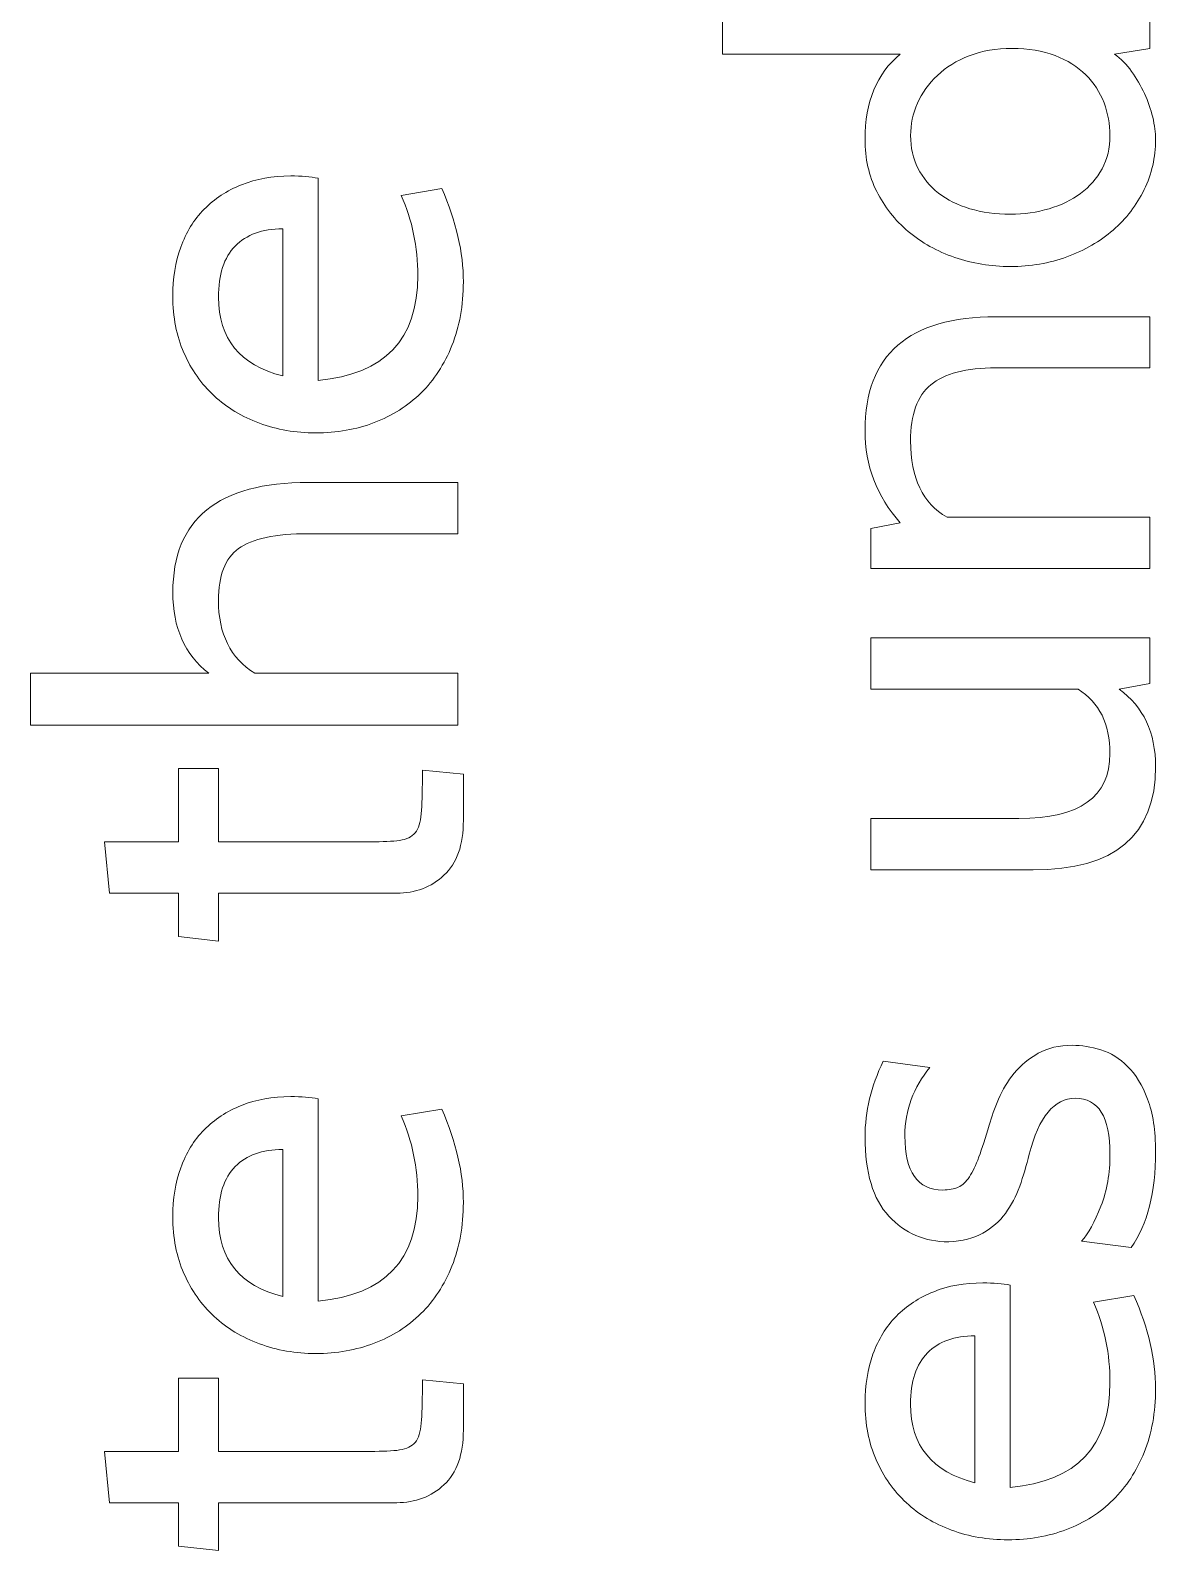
# Model space of a CAD drawing. Header units: centimetres. Extents: x -24 to 24.1, y -20.7 to 0.5.
# Drawn here: x 4.7838 to 4.9933, y -19.0083 to -18.7253 of the extents above; entities that cross this region are included whole.
import ezdxf

# ---------------------------------------------------------------- set-up
doc = ezdxf.new("R2010")
doc.units = ezdxf.units.CM
doc.header["$MEASUREMENT"] = 0
doc.layers.add('Layer 1', color=7, linetype='Continuous')

msp = doc.modelspace()

# ---------------------------------------------------------------- linework, layer by layer
at = {"layer": 'Layer 1', "color": 250, "lineweight": 9}
for points, knots in [([(4.99222, -18.720115), (4.99222, -18.720115), (4.99222, -18.728605), (4.99222, -18.728605), (4.99222, -18.728605), (4.99222, -18.728605), (4.98564, -18.729665), (4.98564, -18.729665), (4.98564, -18.729665), (4.98684, -18.730505), (4.9879, -18.731585), (4.98882, -18.732895), (4.98882, -18.732895), (4.98974, -18.734205), (4.99054, -18.735585), (4.99121, -18.737035), (4.99121, -18.737035), (4.99188, -18.738485), (4.99239, -18.739945), (4.99275, -18.741435), (4.99275, -18.741435), (4.9931, -18.742915), (4.99328, -18.744295), (4.99328, -18.745565), (4.99328, -18.745565), (4.99328, -18.748895), (4.99257, -18.752005), (4.99115, -18.754905), (4.99115, -18.754905), (4.98974, -18.757805), (4.98781, -18.760315), (4.98537, -18.762435), (4.98537, -18.762435), (4.98294, -18.764555), (4.98007, -18.766215), (4.97678, -18.767415), (4.97678, -18.767415), (4.9735, -18.768615), (4.96998, -18.769215), (4.96623, -18.769215), (4.96623, -18.769215), (4.96263, -18.769215), (4.95918, -18.768655), (4.95589, -18.767525), (4.95589, -18.767525), (4.9526, -18.766395), (4.94972, -18.764785), (4.94725, -18.762695), (4.94725, -18.762695), (4.94477, -18.760615), (4.94281, -18.758115), (4.94136, -18.755225), (4.94136, -18.755225), (4.93991, -18.752325), (4.93919, -18.749105), (4.93919, -18.745565), (4.93919, -18.745565), (4.93919, -18.738565), (4.94138, -18.733265), (4.94576, -18.729665), (4.94576, -18.729665), (4.94576, -18.729665), (4.91267, -18.729665), (4.91267, -18.729665), (4.91267, -18.729665), (4.91267, -18.729665), (4.91267, -18.720115), (4.91267, -18.720115), (4.91267, -18.720115), (4.91267, -18.720115), (4.99222, -18.720115), (4.99222, -18.720115)], [0, 0, 0, 0, 0.0526316, 0.0526316, 0.0526316, 0.0526316, 0.1052632, 0.1052632, 0.1052632, 0.1052632, 0.1578947, 0.1578947, 0.1578947, 0.1578947, 0.2105263, 0.2105263, 0.2105263, 0.2105263, 0.2631579, 0.2631579, 0.2631579, 0.2631579, 0.3157895, 0.3157895, 0.3157895, 0.3157895, 0.3684211, 0.3684211, 0.3684211, 0.3684211, 0.4210526, 0.4210526, 0.4210526, 0.4210526, 0.4736842, 0.4736842, 0.4736842, 0.4736842, 0.5263158, 0.5263158, 0.5263158, 0.5263158, 0.5789474, 0.5789474, 0.5789474, 0.5789474, 0.6315789, 0.6315789, 0.6315789, 0.6315789, 0.6842105, 0.6842105, 0.6842105, 0.6842105, 0.7368421, 0.7368421, 0.7368421, 0.7368421, 0.7894737, 0.7894737, 0.7894737, 0.7894737, 0.8421053, 0.8421053, 0.8421053, 0.8421053, 0.8947368, 0.8947368, 0.8947368, 0.8947368, 1, 1, 1, 1]), ([(4.94767, -18.744825), (4.94767, -18.747085), (4.94813, -18.749125), (4.94905, -18.750925), (4.94905, -18.750925), (4.94997, -18.752725), (4.95124, -18.754265), (4.95287, -18.755535), (4.95287, -18.755535), (4.9545, -18.756815), (4.95644, -18.757785), (4.9587, -18.758455), (4.9587, -18.758455), (4.96096, -18.759125), (4.96347, -18.759465), (4.96623, -18.759465), (4.96623, -18.759465), (4.96878, -18.759465), (4.97118, -18.759125), (4.97344, -18.758455), (4.97344, -18.758455), (4.97571, -18.757785), (4.97767, -18.756825), (4.97933, -18.755595), (4.97933, -18.755595), (4.98099, -18.754355), (4.98232, -18.752835), (4.98331, -18.751035), (4.98331, -18.751035), (4.9843, -18.749225), (4.98479, -18.747165), (4.98479, -18.744825), (4.98479, -18.744825), (4.98479, -18.742705), (4.98442, -18.740675), (4.98368, -18.738725), (4.98368, -18.738725), (4.98294, -18.736785), (4.9818, -18.735055), (4.98028, -18.733535), (4.98028, -18.733535), (4.97876, -18.732015), (4.97685, -18.730815), (4.97456, -18.729925), (4.97456, -18.729925), (4.97226, -18.729045), (4.96959, -18.728605), (4.96655, -18.728605), (4.96655, -18.728605), (4.96358, -18.728605), (4.96093, -18.729065), (4.9586, -18.729975), (4.9586, -18.729975), (4.95626, -18.730895), (4.95428, -18.732115), (4.95266, -18.733635), (4.95266, -18.733635), (4.95103, -18.735155), (4.94979, -18.736895), (4.94895, -18.738835), (4.94895, -18.738835), (4.9481, -18.740775), (4.94767, -18.742775), (4.94767, -18.744825)], [0, 0, 0, 0, 0.0588235, 0.0588235, 0.0588235, 0.0588235, 0.1176471, 0.1176471, 0.1176471, 0.1176471, 0.1764706, 0.1764706, 0.1764706, 0.1764706, 0.2352941, 0.2352941, 0.2352941, 0.2352941, 0.2941176, 0.2941176, 0.2941176, 0.2941176, 0.3529412, 0.3529412, 0.3529412, 0.3529412, 0.4117647, 0.4117647, 0.4117647, 0.4117647, 0.4705882, 0.4705882, 0.4705882, 0.4705882, 0.5294118, 0.5294118, 0.5294118, 0.5294118, 0.5882353, 0.5882353, 0.5882353, 0.5882353, 0.6470588, 0.6470588, 0.6470588, 0.6470588, 0.7058824, 0.7058824, 0.7058824, 0.7058824, 0.7647059, 0.7647059, 0.7647059, 0.7647059, 0.8235294, 0.8235294, 0.8235294, 0.8235294, 0.8823529, 0.8823529, 0.8823529, 0.8823529, 1, 1, 1, 1]), ([(4.83738, -18.752775), (4.83738, -18.752775), (4.83738, -18.790425), (4.83738, -18.790425), (4.83738, -18.790425), (4.84975, -18.789295), (4.85593, -18.782795), (4.85593, -18.770915), (4.85593, -18.770915), (4.85593, -18.765615), (4.85491, -18.760625), (4.85286, -18.755965), (4.85286, -18.755965), (4.85286, -18.755965), (4.86039, -18.754685), (4.86039, -18.754685), (4.86039, -18.754685), (4.86308, -18.760845), (4.86442, -18.766635), (4.86442, -18.772085), (4.86442, -18.772085), (4.86442, -18.776465), (4.86371, -18.780405), (4.8623, -18.783905), (4.8623, -18.783905), (4.86088, -18.787405), (4.85896, -18.790355), (4.85652, -18.792765), (4.85652, -18.792765), (4.85408, -18.795165), (4.85118, -18.797005), (4.84782, -18.798275), (4.84782, -18.798275), (4.84446, -18.799545), (4.84084, -18.800185), (4.83695, -18.800185), (4.83695, -18.800185), (4.8332, -18.800185), (4.8297, -18.799585), (4.82645, -18.798385), (4.82645, -18.798385), (4.8232, -18.797185), (4.82039, -18.795485), (4.81802, -18.793295), (4.81802, -18.793295), (4.81565, -18.791105), (4.81378, -18.788435), (4.8124, -18.785285), (4.8124, -18.785285), (4.81102, -18.782135), (4.81033, -18.778625), (4.81033, -18.774735), (4.81033, -18.774735), (4.81033, -18.771405), (4.81083, -18.768365), (4.81182, -18.765615), (4.81182, -18.765615), (4.81281, -18.762855), (4.81425, -18.760505), (4.81616, -18.758565), (4.81616, -18.758565), (4.81807, -18.756615), (4.82039, -18.755095), (4.82311, -18.753995), (4.82311, -18.753995), (4.82583, -18.752905), (4.82889, -18.752355), (4.83228, -18.752355), (4.83228, -18.752355), (4.83426, -18.752355), (4.83596, -18.752495), (4.83738, -18.752775)], [0, 0, 0, 0, 0.0526316, 0.0526316, 0.0526316, 0.0526316, 0.1052632, 0.1052632, 0.1052632, 0.1052632, 0.1578947, 0.1578947, 0.1578947, 0.1578947, 0.2105263, 0.2105263, 0.2105263, 0.2105263, 0.2631579, 0.2631579, 0.2631579, 0.2631579, 0.3157895, 0.3157895, 0.3157895, 0.3157895, 0.3684211, 0.3684211, 0.3684211, 0.3684211, 0.4210526, 0.4210526, 0.4210526, 0.4210526, 0.4736842, 0.4736842, 0.4736842, 0.4736842, 0.5263158, 0.5263158, 0.5263158, 0.5263158, 0.5789474, 0.5789474, 0.5789474, 0.5789474, 0.6315789, 0.6315789, 0.6315789, 0.6315789, 0.6842105, 0.6842105, 0.6842105, 0.6842105, 0.7368421, 0.7368421, 0.7368421, 0.7368421, 0.7894737, 0.7894737, 0.7894737, 0.7894737, 0.8421053, 0.8421053, 0.8421053, 0.8421053, 0.8947368, 0.8947368, 0.8947368, 0.8947368, 1, 1, 1, 1]), ([(4.81882, -18.774945), (4.81882, -18.782655), (4.82281, -18.787535), (4.8308, -18.789585), (4.8308, -18.789585), (4.8308, -18.789585), (4.8308, -18.762215), (4.8308, -18.762215), (4.8308, -18.762215), (4.82698, -18.762215), (4.82403, -18.763275), (4.82194, -18.765405), (4.82194, -18.765405), (4.81986, -18.767525), (4.81882, -18.770705), (4.81882, -18.774945)], [0, 0, 0, 0, 0.2, 0.2, 0.2, 0.2, 0.4, 0.4, 0.4, 0.4, 0.6, 0.6, 0.6, 0.6, 1, 1, 1, 1]), ([(4.99222, -18.778555), (4.99222, -18.778555), (4.99222, -18.788095), (4.99222, -18.788095), (4.99222, -18.788095), (4.99222, -18.788095), (4.96358, -18.788095), (4.96358, -18.788095), (4.96358, -18.788095), (4.958, -18.788095), (4.95395, -18.789145), (4.95144, -18.791225), (4.95144, -18.791225), (4.94893, -18.793315), (4.94767, -18.796795), (4.94767, -18.801675), (4.94767, -18.801675), (4.94767, -18.808605), (4.94993, -18.813335), (4.95446, -18.815885), (4.95446, -18.815885), (4.95446, -18.815885), (4.99222, -18.815885), (4.99222, -18.815885), (4.99222, -18.815885), (4.99222, -18.815885), (4.99222, -18.825425), (4.99222, -18.825425), (4.99222, -18.825425), (4.99222, -18.825425), (4.94025, -18.825425), (4.94025, -18.825425), (4.94025, -18.825425), (4.94025, -18.825425), (4.94025, -18.818005), (4.94025, -18.818005), (4.94025, -18.818005), (4.94025, -18.818005), (4.94576, -18.816945), (4.94576, -18.816945), (4.94576, -18.816945), (4.94138, -18.811995), (4.93919, -18.806265), (4.93919, -18.799765), (4.93919, -18.799765), (4.93919, -18.785625), (4.94732, -18.778555), (4.96358, -18.778555), (4.96358, -18.778555), (4.96358, -18.778555), (4.99222, -18.778555), (4.99222, -18.778555)], [0, 0, 0, 0, 0.0714286, 0.0714286, 0.0714286, 0.0714286, 0.1428571, 0.1428571, 0.1428571, 0.1428571, 0.2142857, 0.2142857, 0.2142857, 0.2142857, 0.2857143, 0.2857143, 0.2857143, 0.2857143, 0.3571429, 0.3571429, 0.3571429, 0.3571429, 0.4285714, 0.4285714, 0.4285714, 0.4285714, 0.5, 0.5, 0.5, 0.5, 0.5714286, 0.5714286, 0.5714286, 0.5714286, 0.6428571, 0.6428571, 0.6428571, 0.6428571, 0.7142857, 0.7142857, 0.7142857, 0.7142857, 0.7857143, 0.7857143, 0.7857143, 0.7857143, 0.8571429, 0.8571429, 0.8571429, 0.8571429, 1, 1, 1, 1]), ([(4.86336, -18.809415), (4.86336, -18.809415), (4.86336, -18.818955), (4.86336, -18.818955), (4.86336, -18.818955), (4.86336, -18.818955), (4.83557, -18.818955), (4.83557, -18.818955), (4.83557, -18.818955), (4.82942, -18.818955), (4.82509, -18.819875), (4.82258, -18.821715), (4.82258, -18.821715), (4.82007, -18.823555), (4.81882, -18.826775), (4.81882, -18.831365), (4.81882, -18.831365), (4.81882, -18.837585), (4.82108, -18.842115), (4.8256, -18.844945), (4.8256, -18.844945), (4.8256, -18.844945), (4.86336, -18.844945), (4.86336, -18.844945), (4.86336, -18.844945), (4.86336, -18.844945), (4.86336, -18.854595), (4.86336, -18.854595), (4.86336, -18.854595), (4.86336, -18.854595), (4.78382, -18.854595), (4.78382, -18.854595), (4.78382, -18.854595), (4.78382, -18.854595), (4.78382, -18.844945), (4.78382, -18.844945), (4.78382, -18.844945), (4.78382, -18.844945), (4.81701, -18.844945), (4.81701, -18.844945), (4.81701, -18.844945), (4.81256, -18.841475), (4.81033, -18.836455), (4.81033, -18.829885), (4.81033, -18.829885), (4.81033, -18.816235), (4.81874, -18.809415), (4.83557, -18.809415), (4.83557, -18.809415), (4.83557, -18.809415), (4.86336, -18.809415), (4.86336, -18.809415)], [0, 0, 0, 0, 0.0714286, 0.0714286, 0.0714286, 0.0714286, 0.1428571, 0.1428571, 0.1428571, 0.1428571, 0.2142857, 0.2142857, 0.2142857, 0.2142857, 0.2857143, 0.2857143, 0.2857143, 0.2857143, 0.3571429, 0.3571429, 0.3571429, 0.3571429, 0.4285714, 0.4285714, 0.4285714, 0.4285714, 0.5, 0.5, 0.5, 0.5, 0.5714286, 0.5714286, 0.5714286, 0.5714286, 0.6428571, 0.6428571, 0.6428571, 0.6428571, 0.7142857, 0.7142857, 0.7142857, 0.7142857, 0.7857143, 0.7857143, 0.7857143, 0.7857143, 0.8571429, 0.8571429, 0.8571429, 0.8571429, 1, 1, 1, 1]), ([(4.99222, -18.838365), (4.99222, -18.838365), (4.99222, -18.846855), (4.99222, -18.846855), (4.99222, -18.846855), (4.99222, -18.846855), (4.98649, -18.847915), (4.98649, -18.847915), (4.98649, -18.847915), (4.99101, -18.851165), (4.99328, -18.855975), (4.99328, -18.862335), (4.99328, -18.862335), (4.99328, -18.875135), (4.98568, -18.881535), (4.97047, -18.881535), (4.97047, -18.881535), (4.97047, -18.881535), (4.94025, -18.881535), (4.94025, -18.881535), (4.94025, -18.881535), (4.94025, -18.881535), (4.94025, -18.871985), (4.94025, -18.871985), (4.94025, -18.871985), (4.94025, -18.871985), (4.96782, -18.871985), (4.96782, -18.871985), (4.96782, -18.871985), (4.97914, -18.871985), (4.98479, -18.867955), (4.98479, -18.859895), (4.98479, -18.859895), (4.98479, -18.854385), (4.98281, -18.850385), (4.97885, -18.847915), (4.97885, -18.847915), (4.97885, -18.847915), (4.94025, -18.847915), (4.94025, -18.847915), (4.94025, -18.847915), (4.94025, -18.847915), (4.94025, -18.838365), (4.94025, -18.838365), (4.94025, -18.838365), (4.94025, -18.838365), (4.99222, -18.838365), (4.99222, -18.838365)], [0, 0, 0, 0, 0.0769231, 0.0769231, 0.0769231, 0.0769231, 0.1538462, 0.1538462, 0.1538462, 0.1538462, 0.2307692, 0.2307692, 0.2307692, 0.2307692, 0.3076923, 0.3076923, 0.3076923, 0.3076923, 0.3846154, 0.3846154, 0.3846154, 0.3846154, 0.4615385, 0.4615385, 0.4615385, 0.4615385, 0.5384615, 0.5384615, 0.5384615, 0.5384615, 0.6153846, 0.6153846, 0.6153846, 0.6153846, 0.6923077, 0.6923077, 0.6923077, 0.6923077, 0.7692308, 0.7692308, 0.7692308, 0.7692308, 0.8461538, 0.8461538, 0.8461538, 0.8461538, 1, 1, 1, 1]), ([(4.85678, -18.862975), (4.85678, -18.862975), (4.86442, -18.863715), (4.86442, -18.863715), (4.86442, -18.863715), (4.86442, -18.863715), (4.86442, -18.872305), (4.86442, -18.872305), (4.86442, -18.872305), (4.86442, -18.876895), (4.86322, -18.880315), (4.86081, -18.882535), (4.86081, -18.882535), (4.85841, -18.884765), (4.85547, -18.885875), (4.85201, -18.885875), (4.85201, -18.885875), (4.85201, -18.885875), (4.81882, -18.885875), (4.81882, -18.885875), (4.81882, -18.885875), (4.81882, -18.885875), (4.81882, -18.894785), (4.81882, -18.894785), (4.81882, -18.894785), (4.81882, -18.894785), (4.81139, -18.893935), (4.81139, -18.893935), (4.81139, -18.893935), (4.81139, -18.893935), (4.81139, -18.885875), (4.81139, -18.885875), (4.81139, -18.885875), (4.81139, -18.885875), (4.79856, -18.885875), (4.79856, -18.885875), (4.79856, -18.885875), (4.79856, -18.885875), (4.7976, -18.876335), (4.7976, -18.876335), (4.7976, -18.876335), (4.7976, -18.876335), (4.81139, -18.876335), (4.81139, -18.876335), (4.81139, -18.876335), (4.81139, -18.876335), (4.81139, -18.862655), (4.81139, -18.862655), (4.81139, -18.862655), (4.81139, -18.862655), (4.81882, -18.862655), (4.81882, -18.862655), (4.81882, -18.862655), (4.81882, -18.862655), (4.81882, -18.876335), (4.81882, -18.876335), (4.81882, -18.876335), (4.81882, -18.876335), (4.84618, -18.876335), (4.84618, -18.876335), (4.84618, -18.876335), (4.84865, -18.876335), (4.8506, -18.876265), (4.85201, -18.876125), (4.85201, -18.876125), (4.85343, -18.875985), (4.85448, -18.875575), (4.85519, -18.874905), (4.85519, -18.874905), (4.8559, -18.874235), (4.85634, -18.873155), (4.85652, -18.871665), (4.85652, -18.871665), (4.85669, -18.870185), (4.85678, -18.868095), (4.85678, -18.865415), (4.85678, -18.865415), (4.85678, -18.865415), (4.85678, -18.862975), (4.85678, -18.862975)], [0, 0, 0, 0, 0.047619, 0.047619, 0.047619, 0.047619, 0.0952381, 0.0952381, 0.0952381, 0.0952381, 0.1428571, 0.1428571, 0.1428571, 0.1428571, 0.1904762, 0.1904762, 0.1904762, 0.1904762, 0.2380952, 0.2380952, 0.2380952, 0.2380952, 0.2857143, 0.2857143, 0.2857143, 0.2857143, 0.3333333, 0.3333333, 0.3333333, 0.3333333, 0.3809524, 0.3809524, 0.3809524, 0.3809524, 0.4285714, 0.4285714, 0.4285714, 0.4285714, 0.4761905, 0.4761905, 0.4761905, 0.4761905, 0.5238095, 0.5238095, 0.5238095, 0.5238095, 0.5714286, 0.5714286, 0.5714286, 0.5714286, 0.6190476, 0.6190476, 0.6190476, 0.6190476, 0.6666667, 0.6666667, 0.6666667, 0.6666667, 0.7142857, 0.7142857, 0.7142857, 0.7142857, 0.7619048, 0.7619048, 0.7619048, 0.7619048, 0.8095238, 0.8095238, 0.8095238, 0.8095238, 0.8571429, 0.8571429, 0.8571429, 0.8571429, 0.9047619, 0.9047619, 0.9047619, 0.9047619, 1, 1, 1, 1]), ([(4.99328, -18.934025), (4.99328, -18.941595), (4.99176, -18.947535), (4.98872, -18.951845), (4.98872, -18.951845), (4.98872, -18.951845), (4.97949, -18.950675), (4.97949, -18.950675), (4.97949, -18.950675), (4.98076, -18.949265), (4.98196, -18.947095), (4.9831, -18.944155), (4.9831, -18.944155), (4.98423, -18.941225), (4.98479, -18.937985), (4.98479, -18.934455), (4.98479, -18.934455), (4.98479, -18.927525), (4.98264, -18.924055), (4.97832, -18.924055), (4.97832, -18.924055), (4.97443, -18.924055), (4.97157, -18.927525), (4.96973, -18.934455), (4.96973, -18.934455), (4.96924, -18.936575), (4.96865, -18.938575), (4.96798, -18.940445), (4.96798, -18.940445), (4.96731, -18.942315), (4.96643, -18.943995), (4.96533, -18.945485), (4.96533, -18.945485), (4.96423, -18.946965), (4.96284, -18.948185), (4.96114, -18.949145), (4.96114, -18.949145), (4.95944, -18.950095), (4.95732, -18.950645), (4.95478, -18.950785), (4.95478, -18.950785), (4.95032, -18.950785), (4.94661, -18.949195), (4.94364, -18.946015), (4.94364, -18.946015), (4.94067, -18.942835), (4.93919, -18.937915), (4.93919, -18.931275), (4.93919, -18.931275), (4.93919, -18.926535), (4.94032, -18.921835), (4.94258, -18.917165), (4.94258, -18.917165), (4.94258, -18.917165), (4.95128, -18.918335), (4.95128, -18.918335), (4.95128, -18.918335), (4.94817, -18.922005), (4.94661, -18.926255), (4.94661, -18.931055), (4.94661, -18.931055), (4.94661, -18.937775), (4.94896, -18.941135), (4.95367, -18.941135), (4.95367, -18.941135), (4.9548, -18.941135), (4.95577, -18.940955), (4.95655, -18.940605), (4.95655, -18.940605), (4.95732, -18.940255), (4.95803, -18.939615), (4.95863, -18.938695), (4.95863, -18.938695), (4.95923, -18.937775), (4.95982, -18.936535), (4.9604, -18.934985), (4.9604, -18.934985), (4.96096, -18.933425), (4.9616, -18.931445), (4.96231, -18.929045), (4.96231, -18.929045), (4.96273, -18.927555), (4.96332, -18.925955), (4.96406, -18.924215), (4.96406, -18.924215), (4.9648, -18.922485), (4.96577, -18.920875), (4.96697, -18.919395), (4.96697, -18.919395), (4.96818, -18.917905), (4.96966, -18.916675), (4.97143, -18.915685), (4.97143, -18.915685), (4.9732, -18.914695), (4.97532, -18.914195), (4.97779, -18.914195), (4.97779, -18.914195), (4.97949, -18.914195), (4.98126, -18.914475), (4.9831, -18.915045), (4.9831, -18.915045), (4.98493, -18.915615), (4.98659, -18.916635), (4.98808, -18.918125), (4.98808, -18.918125), (4.98956, -18.919605), (4.9908, -18.921635), (4.99179, -18.924215), (4.99179, -18.924215), (4.99278, -18.926795), (4.99328, -18.930065), (4.99328, -18.934025)], [0, 0, 0, 0, 0.0344828, 0.0344828, 0.0344828, 0.0344828, 0.0689655, 0.0689655, 0.0689655, 0.0689655, 0.1034483, 0.1034483, 0.1034483, 0.1034483, 0.137931, 0.137931, 0.137931, 0.137931, 0.1724138, 0.1724138, 0.1724138, 0.1724138, 0.2068966, 0.2068966, 0.2068966, 0.2068966, 0.2413793, 0.2413793, 0.2413793, 0.2413793, 0.2758621, 0.2758621, 0.2758621, 0.2758621, 0.3103448, 0.3103448, 0.3103448, 0.3103448, 0.3448276, 0.3448276, 0.3448276, 0.3448276, 0.3793103, 0.3793103, 0.3793103, 0.3793103, 0.4137931, 0.4137931, 0.4137931, 0.4137931, 0.4482759, 0.4482759, 0.4482759, 0.4482759, 0.4827586, 0.4827586, 0.4827586, 0.4827586, 0.5172414, 0.5172414, 0.5172414, 0.5172414, 0.5517241, 0.5517241, 0.5517241, 0.5517241, 0.5862069, 0.5862069, 0.5862069, 0.5862069, 0.6206897, 0.6206897, 0.6206897, 0.6206897, 0.6551724, 0.6551724, 0.6551724, 0.6551724, 0.6896552, 0.6896552, 0.6896552, 0.6896552, 0.7241379, 0.7241379, 0.7241379, 0.7241379, 0.7586207, 0.7586207, 0.7586207, 0.7586207, 0.7931034, 0.7931034, 0.7931034, 0.7931034, 0.8275862, 0.8275862, 0.8275862, 0.8275862, 0.862069, 0.862069, 0.862069, 0.862069, 0.8965517, 0.8965517, 0.8965517, 0.8965517, 0.9310345, 0.9310345, 0.9310345, 0.9310345, 1, 1, 1, 1]), ([(4.83738, -18.924165), (4.83738, -18.924165), (4.83738, -18.961815), (4.83738, -18.961815), (4.83738, -18.961815), (4.84975, -18.960685), (4.85593, -18.954175), (4.85593, -18.942305), (4.85593, -18.942305), (4.85593, -18.936995), (4.85491, -18.932015), (4.85286, -18.927345), (4.85286, -18.927345), (4.85286, -18.927345), (4.86039, -18.926075), (4.86039, -18.926075), (4.86039, -18.926075), (4.86308, -18.932225), (4.86442, -18.938025), (4.86442, -18.943465), (4.86442, -18.943465), (4.86442, -18.947855), (4.86371, -18.951795), (4.8623, -18.955295), (4.8623, -18.955295), (4.86088, -18.958795), (4.85896, -18.961745), (4.85652, -18.964145), (4.85652, -18.964145), (4.85408, -18.966555), (4.85118, -18.968385), (4.84782, -18.969665), (4.84782, -18.969665), (4.84446, -18.970935), (4.84084, -18.971575), (4.83695, -18.971575), (4.83695, -18.971575), (4.8332, -18.971575), (4.8297, -18.970975), (4.82645, -18.969765), (4.82645, -18.969765), (4.8232, -18.968565), (4.82039, -18.966875), (4.81802, -18.964675), (4.81802, -18.964675), (4.81565, -18.962485), (4.81378, -18.959815), (4.8124, -18.956675), (4.8124, -18.956675), (4.81102, -18.953525), (4.81033, -18.950005), (4.81033, -18.946115), (4.81033, -18.946115), (4.81033, -18.942795), (4.81083, -18.939755), (4.81182, -18.936995), (4.81182, -18.936995), (4.81281, -18.934245), (4.81425, -18.931885), (4.81616, -18.929945), (4.81616, -18.929945), (4.81807, -18.928005), (4.82039, -18.926485), (4.82311, -18.925385), (4.82311, -18.925385), (4.82583, -18.924285), (4.82889, -18.923745), (4.83228, -18.923745), (4.83228, -18.923745), (4.83426, -18.923745), (4.83596, -18.923885), (4.83738, -18.924165)], [0, 0, 0, 0, 0.0526316, 0.0526316, 0.0526316, 0.0526316, 0.1052632, 0.1052632, 0.1052632, 0.1052632, 0.1578947, 0.1578947, 0.1578947, 0.1578947, 0.2105263, 0.2105263, 0.2105263, 0.2105263, 0.2631579, 0.2631579, 0.2631579, 0.2631579, 0.3157895, 0.3157895, 0.3157895, 0.3157895, 0.3684211, 0.3684211, 0.3684211, 0.3684211, 0.4210526, 0.4210526, 0.4210526, 0.4210526, 0.4736842, 0.4736842, 0.4736842, 0.4736842, 0.5263158, 0.5263158, 0.5263158, 0.5263158, 0.5789474, 0.5789474, 0.5789474, 0.5789474, 0.6315789, 0.6315789, 0.6315789, 0.6315789, 0.6842105, 0.6842105, 0.6842105, 0.6842105, 0.7368421, 0.7368421, 0.7368421, 0.7368421, 0.7894737, 0.7894737, 0.7894737, 0.7894737, 0.8421053, 0.8421053, 0.8421053, 0.8421053, 0.8947368, 0.8947368, 0.8947368, 0.8947368, 1, 1, 1, 1]), ([(4.81882, -18.946335), (4.81882, -18.954035), (4.82281, -18.958915), (4.8308, -18.960965), (4.8308, -18.960965), (4.8308, -18.960965), (4.8308, -18.933605), (4.8308, -18.933605), (4.8308, -18.933605), (4.82698, -18.933605), (4.82403, -18.934665), (4.82194, -18.936785), (4.82194, -18.936785), (4.81986, -18.938905), (4.81882, -18.942085), (4.81882, -18.946335)], [0, 0, 0, 0, 0.2, 0.2, 0.2, 0.2, 0.4, 0.4, 0.4, 0.4, 0.6, 0.6, 0.6, 0.6, 1, 1, 1, 1]), ([(4.96623, -18.958845), (4.96623, -18.958845), (4.96623, -18.996495), (4.96623, -18.996495), (4.96623, -18.996495), (4.9786, -18.995365), (4.98479, -18.988855), (4.98479, -18.976985), (4.98479, -18.976985), (4.98479, -18.971675), (4.98377, -18.966695), (4.98172, -18.962025), (4.98172, -18.962025), (4.98172, -18.962025), (4.98925, -18.960755), (4.98925, -18.960755), (4.98925, -18.960755), (4.99193, -18.966905), (4.99328, -18.972705), (4.99328, -18.978145), (4.99328, -18.978145), (4.99328, -18.982535), (4.99257, -18.986475), (4.99115, -18.989975), (4.99115, -18.989975), (4.98974, -18.993475), (4.98781, -18.996425), (4.98537, -18.998825), (4.98537, -18.998825), (4.98294, -19.001235), (4.98004, -19.003075), (4.97668, -19.004345), (4.97668, -19.004345), (4.97332, -19.005615), (4.9697, -19.006255), (4.96581, -19.006255), (4.96581, -19.006255), (4.96206, -19.006255), (4.95856, -19.005655), (4.95531, -19.004445), (4.95531, -19.004445), (4.95206, -19.003245), (4.94925, -19.001555), (4.94688, -18.999355), (4.94688, -18.999355), (4.94451, -18.997165), (4.94263, -18.994495), (4.94126, -18.991355), (4.94126, -18.991355), (4.93988, -18.988205), (4.93919, -18.984685), (4.93919, -18.980795), (4.93919, -18.980795), (4.93919, -18.977475), (4.93968, -18.974435), (4.94067, -18.971675), (4.94067, -18.971675), (4.94166, -18.968925), (4.94311, -18.966575), (4.94502, -18.964625), (4.94502, -18.964625), (4.94693, -18.962685), (4.94925, -18.961165), (4.95197, -18.960065), (4.95197, -18.960065), (4.95469, -18.958965), (4.95775, -18.958425), (4.96114, -18.958425), (4.96114, -18.958425), (4.96312, -18.958425), (4.96482, -18.958565), (4.96623, -18.958845)], [0, 0, 0, 0, 0.0526316, 0.0526316, 0.0526316, 0.0526316, 0.1052632, 0.1052632, 0.1052632, 0.1052632, 0.1578947, 0.1578947, 0.1578947, 0.1578947, 0.2105263, 0.2105263, 0.2105263, 0.2105263, 0.2631579, 0.2631579, 0.2631579, 0.2631579, 0.3157895, 0.3157895, 0.3157895, 0.3157895, 0.3684211, 0.3684211, 0.3684211, 0.3684211, 0.4210526, 0.4210526, 0.4210526, 0.4210526, 0.4736842, 0.4736842, 0.4736842, 0.4736842, 0.5263158, 0.5263158, 0.5263158, 0.5263158, 0.5789474, 0.5789474, 0.5789474, 0.5789474, 0.6315789, 0.6315789, 0.6315789, 0.6315789, 0.6842105, 0.6842105, 0.6842105, 0.6842105, 0.7368421, 0.7368421, 0.7368421, 0.7368421, 0.7894737, 0.7894737, 0.7894737, 0.7894737, 0.8421053, 0.8421053, 0.8421053, 0.8421053, 0.8947368, 0.8947368, 0.8947368, 0.8947368, 1, 1, 1, 1]), ([(4.94767, -18.981015), (4.94767, -18.988715), (4.95167, -18.993595), (4.95966, -18.995645), (4.95966, -18.995645), (4.95966, -18.995645), (4.95966, -18.968285), (4.95966, -18.968285), (4.95966, -18.968285), (4.95584, -18.968285), (4.95289, -18.969345), (4.9508, -18.971465), (4.9508, -18.971465), (4.94871, -18.973585), (4.94767, -18.976765), (4.94767, -18.981015)], [0, 0, 0, 0, 0.2, 0.2, 0.2, 0.2, 0.4, 0.4, 0.4, 0.4, 0.6, 0.6, 0.6, 0.6, 1, 1, 1, 1]), ([(4.85678, -18.976455), (4.85678, -18.976455), (4.86442, -18.977195), (4.86442, -18.977195), (4.86442, -18.977195), (4.86442, -18.977195), (4.86442, -18.985785), (4.86442, -18.985785), (4.86442, -18.985785), (4.86442, -18.990375), (4.86322, -18.993785), (4.86081, -18.996015), (4.86081, -18.996015), (4.85841, -18.998245), (4.85547, -18.999355), (4.85201, -18.999355), (4.85201, -18.999355), (4.85201, -18.999355), (4.81882, -18.999355), (4.81882, -18.999355), (4.81882, -18.999355), (4.81882, -18.999355), (4.81882, -19.008265), (4.81882, -19.008265), (4.81882, -19.008265), (4.81882, -19.008265), (4.81139, -19.007415), (4.81139, -19.007415), (4.81139, -19.007415), (4.81139, -19.007415), (4.81139, -18.999355), (4.81139, -18.999355), (4.81139, -18.999355), (4.81139, -18.999355), (4.79856, -18.999355), (4.79856, -18.999355), (4.79856, -18.999355), (4.79856, -18.999355), (4.7976, -18.989815), (4.7976, -18.989815), (4.7976, -18.989815), (4.7976, -18.989815), (4.81139, -18.989815), (4.81139, -18.989815), (4.81139, -18.989815), (4.81139, -18.989815), (4.81139, -18.976135), (4.81139, -18.976135), (4.81139, -18.976135), (4.81139, -18.976135), (4.81882, -18.976135), (4.81882, -18.976135), (4.81882, -18.976135), (4.81882, -18.976135), (4.81882, -18.989815), (4.81882, -18.989815), (4.81882, -18.989815), (4.81882, -18.989815), (4.84618, -18.989815), (4.84618, -18.989815), (4.84618, -18.989815), (4.84865, -18.989815), (4.8506, -18.989745), (4.85201, -18.989605), (4.85201, -18.989605), (4.85343, -18.989455), (4.85448, -18.989055), (4.85519, -18.988385), (4.85519, -18.988385), (4.8559, -18.987705), (4.85634, -18.986635), (4.85652, -18.985145), (4.85652, -18.985145), (4.85669, -18.983665), (4.85678, -18.981575), (4.85678, -18.978885), (4.85678, -18.978885), (4.85678, -18.978885), (4.85678, -18.976455), (4.85678, -18.976455)], [0, 0, 0, 0, 0.047619, 0.047619, 0.047619, 0.047619, 0.0952381, 0.0952381, 0.0952381, 0.0952381, 0.1428571, 0.1428571, 0.1428571, 0.1428571, 0.1904762, 0.1904762, 0.1904762, 0.1904762, 0.2380952, 0.2380952, 0.2380952, 0.2380952, 0.2857143, 0.2857143, 0.2857143, 0.2857143, 0.3333333, 0.3333333, 0.3333333, 0.3333333, 0.3809524, 0.3809524, 0.3809524, 0.3809524, 0.4285714, 0.4285714, 0.4285714, 0.4285714, 0.4761905, 0.4761905, 0.4761905, 0.4761905, 0.5238095, 0.5238095, 0.5238095, 0.5238095, 0.5714286, 0.5714286, 0.5714286, 0.5714286, 0.6190476, 0.6190476, 0.6190476, 0.6190476, 0.6666667, 0.6666667, 0.6666667, 0.6666667, 0.7142857, 0.7142857, 0.7142857, 0.7142857, 0.7619048, 0.7619048, 0.7619048, 0.7619048, 0.8095238, 0.8095238, 0.8095238, 0.8095238, 0.8571429, 0.8571429, 0.8571429, 0.8571429, 0.9047619, 0.9047619, 0.9047619, 0.9047619, 1, 1, 1, 1])]:
    msp.add_open_spline(points, degree=3, knots=knots, dxfattribs=at)

doc.saveas('drawing.dxf')
